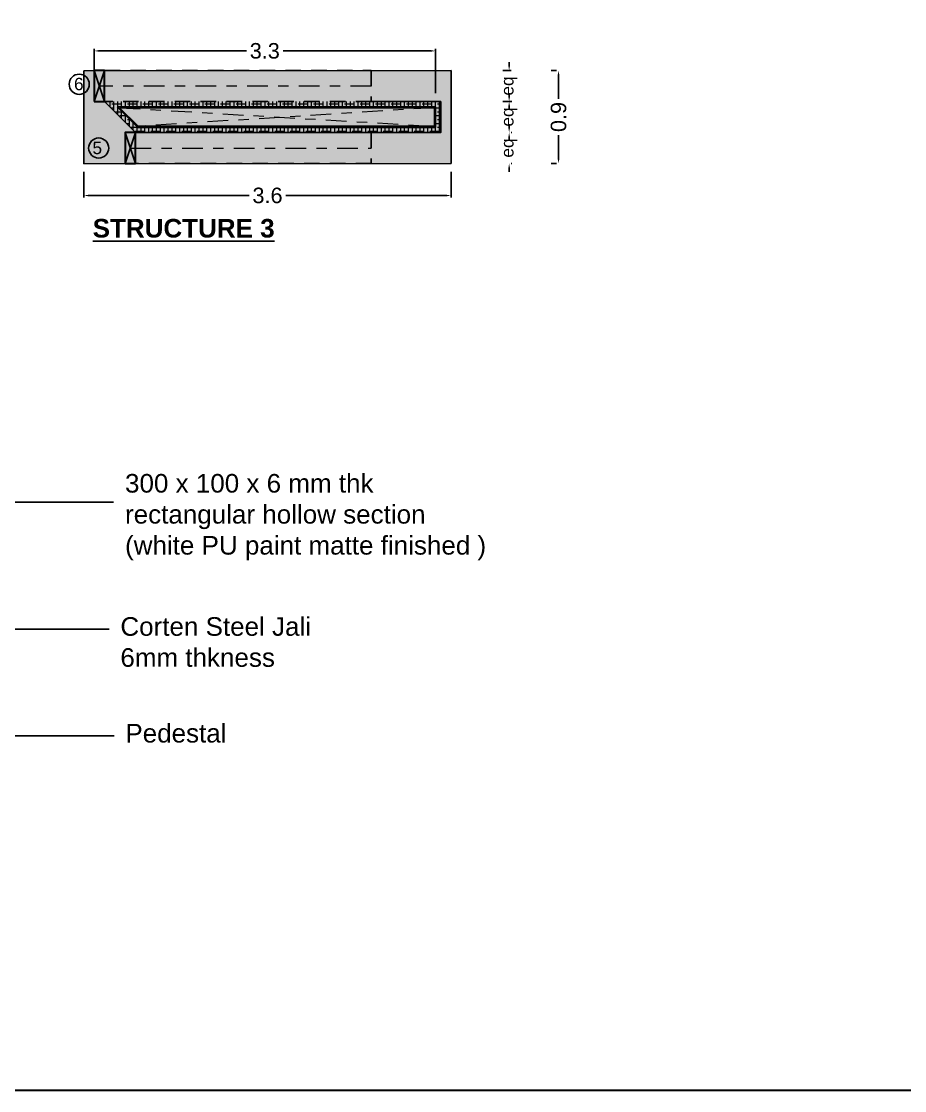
# Model space of a CAD drawing. Header units: metres. Extents: x 6 to 601, y -20 to 118.
# Drawn here: x 57.9 to 66.44, y 3.18 to 13.53 of the extents above; entities that cross this region are included whole.
import ezdxf

# ---------------------------------------------------------------- set-up
doc = ezdxf.new("R2010")
doc.units = ezdxf.units.M
doc.header["$MEASUREMENT"] = 0
for name, pattern in [('ACAD_ISO02W100', [15, 12, -3]), ('DASHDOT', [1, 0.5, -0.25, 0, -0.25]), ('DASHED', [0.75, 0.5, -0.25]), ('HIDDEN', [0.375, 0.25, -0.125])]:
    doc.linetypes.add(name, pattern=pattern)
doc.layers.add('grid', color=8, linetype='ACAD_ISO02W100', lineweight=0)
doc.layers.add('PEDESTAL', color=240, linetype='HIDDEN')
doc.layers.add('ProfileEdges', color=7, linetype='Continuous')
doc.styles.add('AR', font='arial.ttf')
doc.styles.get("Standard").update_dxf_attribs({"font": 'arial.ttf'})
doc.dimstyles.get("Standard").update_dxf_attribs({"dimtxt": 0.18, "dimasz": 0.18, "dimexe": 0.18, "dimexo": 0.0625, "dimgap": 0.09, "dimtad": 0, "dimdec": 4, "dimzin": 0, "dimdsep": 46, "dimtxsty": 'Standard', "dimcen": 0.09, "dimadec": 0, "dimazin": 0, "dimtfac": 1, "dimtdec": 4, "dimtofl": 0, "dimtmove": 0, "dimatfit": 3, "dimfxl": 1, "dimtolj": 1, "dimtzin": 0, "dimarcsym": 0})

# ---------------------------------------------------------------- blocks, each defined once
blk = doc.blocks.new('*D53')
at = {"color": 0, "lineweight": -2, "transparency": 16777216}
for p, q in [((62.55266887210408, 13.05715656822054), (62.63416975125055, 13.05715656822054)), ((62.61416975125054, 13.09715656822054), (62.61416975125054, 13.13715656822054)), ((62.55266778724243, 12.75715667001555), (62.63416975125055, 12.75715667001555)), ((62.61416975125054, 12.71715667001556), (62.61416975125054, 12.67715667001555))]:
    blk.add_line(p, q, dxfattribs=at)
at = {"color": 0, "transparency": 16777216}
for points in [[(62.60750308458388, 13.09715656822054), (62.62083641791721, 13.09715656822054), (62.61416975125054, 13.05715656822054)], [(62.60750308458388, 12.71715667001556), (62.62083641791721, 12.71715667001556), (62.61416975125054, 12.75715667001555)]]:
    blk.add_solid(points, dxfattribs=at)
at = {"layer": 'Defpoints', "color": 0, "transparency": 16777216}
for p in [(62.05266887210408, 13.05715656822054), (62.05266778724243, 12.75715667001555), (62.61416975125054, 12.75715667001555)]:
    blk.add_point(p, dxfattribs=at)
at = {"color": 0, "transparency": 16777216, "insert": (62.61416975125053, 12.90715661911804), "char_height": 0.12, "attachment_point": 5, "rotation": 90}
blk.add_mtext('\\A1;eq', dxfattribs=at)
blk = doc.blocks.new('*D54')
at = {"color": 0, "lineweight": -2, "transparency": 16777216}
for p, q in [((62.61416975125054, 12.79715635696202), (62.61416975125054, 12.83715635696202)), ((62.63923762864241, 12.75715635696202), (62.63416975125055, 12.75715635696202)), ((62.63923762864241, 12.45715656822018), (62.63416975125055, 12.45715656822018)), ((62.61416975125054, 12.41715656822018), (62.61416975125054, 12.37715656822018))]:
    blk.add_line(p, q, dxfattribs=at)
at = {"color": 0, "transparency": 16777216}
for points in [[(62.60750308458388, 12.79715635696202), (62.62083641791721, 12.79715635696202), (62.61416975125054, 12.75715635696202)], [(62.60750308458388, 12.41715656822018), (62.62083641791721, 12.41715656822018), (62.61416975125054, 12.45715656822018)]]:
    blk.add_solid(points, dxfattribs=at)
at = {"layer": 'Defpoints', "color": 0, "transparency": 16777216}
for p in [(62.13923762864241, 12.75715635696202), (62.13923762864241, 12.45715656822018), (62.61416975125054, 12.45715656822018)]:
    blk.add_point(p, dxfattribs=at)
at = {"color": 0, "transparency": 16777216, "insert": (62.61416975125053, 12.60715646259109), "char_height": 0.12, "attachment_point": 5, "rotation": 90}
blk.add_mtext('\\A1;eq', dxfattribs=at)
blk = doc.blocks.new('*D55')
at = {"color": 0, "lineweight": -2, "transparency": 16777216}
for p, q in [((62.61416975125054, 12.49715656822018), (62.61416975125054, 12.53715656822018)), ((62.63923762864241, 12.45715656822018), (62.63416975125055, 12.45715656822018)), ((62.61416975125054, 12.11715656821909), (62.61416975125054, 12.07715656821909)), ((62.63923762864241, 12.15715656821909), (62.63416975125055, 12.15715656821909))]:
    blk.add_line(p, q, dxfattribs=at)
at = {"color": 0, "transparency": 16777216}
for points in [[(62.60750308458388, 12.49715656822018), (62.62083641791721, 12.49715656822018), (62.61416975125054, 12.45715656822018)], [(62.60750308458388, 12.11715656821909), (62.62083641791721, 12.11715656821909), (62.61416975125054, 12.15715656821909)]]:
    blk.add_solid(points, dxfattribs=at)
at = {"layer": 'Defpoints', "color": 0, "transparency": 16777216}
for p in [(62.13923762864241, 12.45715656822018), (62.13923762864241, 12.15715656821909), (62.61416975125054, 12.15715656821909)]:
    blk.add_point(p, dxfattribs=at)
at = {"color": 0, "transparency": 16777216, "insert": (62.61416975125053, 12.30715656821872), "char_height": 0.12, "attachment_point": 5, "rotation": 90}
blk.add_mtext('\\A1;eq', dxfattribs=at)
blk = doc.blocks.new('*D56')
at = {"color": 0, "lineweight": -2, "transparency": 16777216}
for p, q in [((63.02208698221712, 13.05715656822054), (63.07235008327989, 13.05715656822054)), ((63.09235008327989, 13.01715656822054), (63.09235008327989, 12.78385506753769)), ((63.09235008327989, 12.19715656821909), (63.09235008327989, 12.43045806890194)), ((63.02208698221712, 12.15715656821909), (63.07235008327989, 12.15715656821909))]:
    blk.add_line(p, q, dxfattribs=at)
at = {"color": 0, "transparency": 16777216}
for points in [[(63.08568341661322, 13.01715656822054), (63.09901674994656, 13.01715656822054), (63.09235008327989, 13.05715656822054)], [(63.08568341661322, 12.19715656821909), (63.09901674994656, 12.19715656821909), (63.09235008327989, 12.15715656821909)]]:
    blk.add_solid(points, dxfattribs=at)
at = {"layer": 'Defpoints', "color": 0, "transparency": 16777216}
for p in [(63.10208698221712, 13.05715656822054), (63.09235008327989, 12.15715656821909), (63.10208698221712, 12.15715656821909)]:
    blk.add_point(p, dxfattribs=at)
at = {"color": 0, "transparency": 16777216, "insert": (63.09235008327988, 12.60715656821979), "char_height": 0.15, "attachment_point": 5, "rotation": 90}
blk.add_mtext('\\A1;0.9', dxfattribs=at)
blk = doc.blocks.new('*D57')
at = {"color": 0, "lineweight": -2, "transparency": 16777216}
for p, q in [((58.59970003574154, 12.83715656822672), (58.59970002248992, 13.26684229886612)), ((58.63970002310673, 13.24684230009973), (60.07358274909193, 13.24684234432105)), ((61.86045319676882, 13.24684239942861), (60.42657047078361, 13.24684235520728)), ((61.90045320940364, 12.83715667002283), (61.90045319615201, 13.26684240066222))]:
    blk.add_line(p, q, dxfattribs=at)
at = {"color": 0, "transparency": 16777216}
for points in [[(58.63970002290112, 13.25350896676639), (58.63970002331232, 13.24017563343306), (58.59970002310673, 13.24684229886612)], [(61.86045319656322, 13.25350906609528), (61.86045319697442, 13.24017573276194), (61.90045319676882, 13.24684240066222)]]:
    blk.add_solid(points, dxfattribs=at)
at = {"layer": 'Defpoints', "color": 0, "transparency": 16777216}
for p in [(58.59970002310673, 13.24684229886612), (58.59970003820876, 12.75715656822672), (61.90045321187085, 12.75715667002282)]:
    blk.add_point(p, dxfattribs=at)
at = {"color": 0, "transparency": 16777216, "insert": (60.25007660993777, 13.24684234976417), "char_height": 0.15, "attachment_point": 5, "rotation": 1.7670170494928185e-06}
blk.add_mtext('\\A1;3.3', dxfattribs=at)
blk = doc.blocks.new('*D85')
at = {"color": 0, "lineweight": -2, "transparency": 16777216}
for p, q in [((58.4997000382084, 12.07545252245306), (58.4997000382084, 11.82736445134899)), ((62.05266777854763, 12.07545252245306), (62.05266777854763, 11.82736445134899)), ((58.5397000382084, 11.84736445134899), (60.09974120715019, 11.84736445134899)), ((62.01266777854763, 11.84736445134899), (60.45262660960584, 11.84736445134899))]:
    blk.add_line(p, q, dxfattribs=at)
at = {"color": 0, "transparency": 16777216}
for points in [[(58.5397000382084, 11.85403111801566), (58.5397000382084, 11.84069778468233), (58.4997000382084, 11.84736445134899)], [(62.01266777854763, 11.85403111801566), (62.01266777854763, 11.84069778468233), (62.05266777854763, 11.84736445134899)]]:
    blk.add_solid(points, dxfattribs=at)
at = {"layer": 'Defpoints', "color": 0, "transparency": 16777216}
for p in [(58.4997000382084, 12.15545252245306), (62.05266777854763, 12.15545252245306), (62.05266777854763, 11.84736445134899)]:
    blk.add_point(p, dxfattribs=at)
at = {"color": 0, "transparency": 16777216, "insert": (60.27618390837802, 11.84736445134899), "char_height": 0.15, "attachment_point": 5}
blk.add_mtext('\\A1;3.6', dxfattribs=at)

msp = doc.modelspace()

# ---------------------------------------------------------------- hatches: boundary and pattern name
at = {"true_color": 0xf27172, "transparency": 33554495}
h = msp.add_hatch(color=11, dxfattribs=at)
h.dxf.hatch_style = 1
h.paths.add_polyline_path([(62.05266777854763, 13.05715661912677), (58.4997000382084, 13.05545252245633), (58.4997000382084, 12.15545252245306), (62.05266777854763, 12.1571566191235)])
h.paths.add_polyline_path([(54.77916692820895, 13.05715656822781), (54.77916692820895, 13.05767078266406), (54.27403958162956, 13.05715656822781)])
edge = h.paths.add_edge_path()
edge.add_arc((48.44363191271278, 12.30715656822598), 0.2171595883800568, 85.1178901009163, 223.6884178219695)
edge.add_line((48.2866023396154, 12.15715656823181), (48.60066148581024, 12.15715656823181))
edge.add_arc((48.44363191271282, 12.30715656822599), 0.2171595883800896, 316.3115821780278, 435.246582658368)
edge.add_line((48.49893369229552, 12.51715656822694), (50.44299911227267, 12.51715656822694))
edge.add_line((50.44299911227267, 12.51715656822694), (50.44299911227267, 12.6971566394825))
edge.add_line((50.44299911227267, 12.6971566394825), (48.28848915130607, 12.6971558276166))
edge.add_line((48.28848915130607, 12.6971558276166), (48.46211345732759, 12.52352828387769))
at = {"lineweight": 0, "true_color": 0xc7c8ca, "transparency": 33554559}
h = msp.add_hatch(color=9, dxfattribs=at)
h.dxf.hatch_style = 1
h.paths.add_polyline_path([(61.27960583575646, 12.90715656822636), (61.27960583575646, 13.05715656822781), (58.69970003820913, 13.05715656822781), (58.69970003820913, 12.90715656822636)])
h.paths.add_polyline_path([(61.27960583575646, 12.75715656822672), (61.27960583575646, 12.90715656822636), (58.69970003820913, 12.90715656822636), (58.69970003820913, 12.75715656822672)])
at = {"lineweight": 0, "true_color": 0x636466, "transparency": 33554559}
h = msp.add_hatch(dxfattribs=at)
h.set_pattern_fill('ANSI38', color=251, scale=0.3, angle=45)
h.set_pattern_definition([(90, (-10387.20981942355, -10908.3576970645), (-0.03750000000000001, 0), []), (180, (-10387.20981942355, -10908.3576970645), (-0.07500000000000001, -0.03749999999999999), [0.09375, -0.05624999999999999])])
h.paths.add_polyline_path([(61.95266777854727, 12.75715667002282), (61.27960583575646, 12.75715640492149), (58.69970003820913, 12.75715656822672), (58.99969444396288, 12.45715656822745), (61.95266777854727, 12.45715656822745)])
h.paths.add_polyline_path([(61.90045321187085, 12.50715656822672), (59.02040539517134, 12.50715656822672), (58.82040987755158, 12.70715581532772), (61.90045321187085, 12.70715664457225)], flags=16)
h.paths.add_polyline_path([(61.89136195090964, 12.51715656822694), (59.02454758541194, 12.51715656822694), (58.84455168255613, 12.6971558276166), (61.89136195090964, 12.6971566394825)], flags=0)
at = {"lineweight": 0, "true_color": 0xc7c8ca, "transparency": 33554559}
h = msp.add_hatch(color=9, dxfattribs=at)
h.dxf.hatch_style = 1
edge = h.paths.add_edge_path()
edge.add_line((59.15672401705365, 12.45715656822745), (61.27960583575646, 12.45715656822745))
edge.add_line((61.27960583575646, 12.45715656822745), (61.27960583575646, 12.30715656822599))
edge.add_line((61.27960583575646, 12.30715656822599), (59.2168540323421, 12.30715656822599))
edge.add_arc((58.99969444396288, 12.30715656822599), 0.2171595883800705, 359.9999999999831, 403.6884178243488)
edge = h.paths.add_edge_path()
edge.add_line((59.2168540323421, 12.30715656822599), (61.27960583575646, 12.30715656822599))
edge.add_line((61.27960583575646, 12.30715656822599), (61.27960583575646, 12.15715656822636))
edge.add_line((61.27960583575646, 12.15715656822454), (59.15672401705365, 12.15715656822454))
edge.add_arc((58.99969444396288, 12.30715656822599), 0.2171595883800703, 316.3115821757822, 360.0000000000066)
edge = h.paths.add_edge_path()
edge.add_line((58.99969444396288, 12.45715656822745), (59.15672401705365, 12.45715656822745))
edge.add_arc((58.99969444396288, 12.30715656822599), 0.2171595883800727, 359.9999999999831, 403.68841782434873, ccw=False)
edge.add_line((59.2168540323421, 12.30715656822599), (58.99969444396288, 12.30715656822599))
edge.add_line((58.99969444396288, 12.30715656822599), (58.99969444396288, 12.45715656822745))
edge = h.paths.add_edge_path()
edge.add_line((58.99969444396288, 12.30715656822599), (59.2168540323421, 12.30715656822599))
edge.add_arc((58.99969444396288, 12.30715656822599), 0.2171595883800705, 316.31158217578223, 360.00000000000654, ccw=False)
edge.add_line((59.15672401705365, 12.15715656822636), (58.99969444396288, 12.15715656822636))
edge.add_line((58.99969444396288, 12.15715656822636), (58.99969444396288, 12.30715656822599))

# ---------------------------------------------------------------- linework, layer by layer
for p, q in [((58.59970003820877, 12.75715656822672), (58.69970003820913, 13.05715656822599)), ((58.69970003820913, 12.75715656822672), (58.59970003820877, 13.05715656822599)), ((58.89969444396252, 12.15715656822636), (58.99969444396288, 12.45715656822563)), ((58.99969444396288, 12.15715656822636), (58.89969444396252, 12.45715656822563))]:
    msp.add_line(p, q)
at = {"color": 252, "linetype": 'DASHDOT', "lineweight": 20, "ltscale": 0.4, "true_color": 0x939598}
for p, q in [((61.27960583575646, 12.90715656822636), (58.64970003820986, 12.90715656822636)), ((58.84455168255613, 12.6971558276166), (61.89136195090964, 12.51715656822694)), ((61.89136195090964, 12.6971566394825), (59.02454758541194, 12.51715656822694)), ((58.94969444396179, 12.30715656822599), (61.27960583575646, 12.30715656822599))]:
    msp.add_line(p, q, dxfattribs=at)
at = {"lineweight": 30}
for points in [[(58.59970003820877, 12.75715656822672), (58.69970003820913, 12.75715656822672), (58.69970003820913, 13.05715656822599), (58.59970003820877, 13.05715656822599), (58.59970003820877, 12.75715656822672)], [(58.89969444396252, 12.15715656822636), (58.99969444396288, 12.15715656822636), (58.99969444396288, 12.45715656822563), (58.89969444396252, 12.45715656822563), (58.89969444396252, 12.15715656822636)]]:
    msp.add_lwpolyline(points, dxfattribs=at)
at = {"linetype": 'DASHED', "ltscale": 0.3}
for points in [[(58.69970003820913, 13.05715656822781), (61.27960583575646, 13.05715656822781), (61.27960583575646, 12.75715656822672), (58.69970003820913, 12.75715656822672)], [(58.99969444396288, 12.45715656822745), (61.27960583575646, 12.45715656822563), (61.27960583575646, 12.15715656822454), (58.99969444396288, 12.15715656822636)]]:
    msp.add_lwpolyline(points, dxfattribs=at)
msp.add_lwpolyline([(61.27960583575646, 12.75715640492149), (61.95266777854727, 12.75715667002282), (61.95266777854727, 12.45715656822745), (58.99969444396288, 12.45715656822745), (58.69970003820913, 12.75715656822672)])
for points in [[(58.82040987755158, 12.70715581532772), (61.90045321187085, 12.70715664457225), (61.90045321187085, 12.50715656822672), (59.02040539517134, 12.50715656822672)], [(58.84455168255613, 12.6971558276166), (61.89136195090964, 12.6971566394825), (61.89136195090964, 12.51715656822694), (59.02454758541194, 12.51715656822694)]]:
    msp.add_lwpolyline(points, close=True)
for centre in [(58.45485159532859, 12.92393244671462), (58.64305022314534, 12.30682751500194)]:
    msp.add_circle(centre, 0.09742578797283351)
at = {"layer": 'Defpoints', "color": 1, "lineweight": 30}
msp.add_lwpolyline([(46.43625124588857, 24.06295960971352), (77.49952582693209, 24.06295960971352), (77.49952582693209, 3.184333511961313), (46.43625124588857, 3.184333511961313)], close=True, dxfattribs=at)
at = {"layer": 'PEDESTAL', "linetype": 'Continuous', "ltscale": 0.5}
msp.add_lwpolyline([(58.4997000382084, 13.05545252245633), (62.05266777854763, 13.05715661912677), (62.05266777854763, 12.1571566191235), (58.4997000382084, 12.15545252245306)], close=True, dxfattribs=at)

# ---------------------------------------------------------------- texts
at = {"layer": 'ProfileEdges', "style": 'AR'}
for s, width, insert, char_height, attachment_point in [('6', 2.826833377745672, (58.4971881775075, 12.98664745421979), 0.12, 3), ('5', 2.826833377745672, (58.67591309668046, 12.36796429460469), 0.12, 3), ('{\\fArial|b1|i0|c0|p34;\\LSTRUCTURE 3}', 8.967783655600329, (58.58498492307831, 11.62070706661711), 0.18, 1), ('300 x 100 x 6 mm thk rectangular hollow section   (white PU paint matte finished )', 3.586896527584486, (58.89799639481339, 9.152153862256682), 0.18, 1), ('Corten Steel Jali\\P6mm thkness', 2.764322786391403, (58.85286833858868, 7.76629206545681), 0.18, 1), ('Pedestal ', 2.764322786391403, (58.90117387507075, 6.733402075619097), 0.18, 1)]:
    msp.add_mtext_dynamic_manual_height_columns(s, width=width, gutter_width=1, heights=[0], dxfattribs=dict(at, insert=insert, char_height=char_height, attachment_point=attachment_point))

# ---------------------------------------------------------------- dimensions: what is measured, and where the dimension line sits
dim = msp.add_aligned_dim(p1=(61.90045321187085, 12.75715667002282), p2=(58.59970003820877, 12.75715656822672), distance=-0.4896857306394014, dimstyle='Standard', override={"dimtxt": 0.15, "dimasz": 0.04, "dimexe": 0.02, "dimexo": 0.08, "dimgap": 0.04, "dimdec": 1, "dimtdec": 1})
dim.commit()
dim.dimension.update_dxf_attribs({"geometry": '*D57', "text_midpoint": (60.25007660993777, 13.24684234976417)})
for base, p1, p2, picture, middle in [((62.61416975125054, 12.75715667001555), (62.05266887210405, 13.05715656822053), (62.0526677872424, 12.75715667001555), '*D53', (62.61416975125053, 12.90715661911804)), ((62.61416975125054, 12.45715656822018), (62.13923762864238, 12.75715635696201), (62.13923762864238, 12.45715656822017), '*D54', (62.61416975125053, 12.60715646259109)), ((62.61416975125054, 12.15715656821909), (62.13923762864238, 12.45715656822017), (62.13923762864238, 12.15715656821908), '*D55', (62.61416975125053, 12.30715656821872))]:
    dim = msp.add_linear_dim(base=base, p1=p1, p2=p2, angle=90, text='eq', dimstyle='Standard', override={"dimtxt": 0.12, "dimasz": 0.04, "dimexe": 0.02, "dimexo": 0.5, "dimgap": 0.04, "dimdec": 1, "dimtdec": 1})
    dim.commit()
    dim.dimension.update_dxf_attribs({"geometry": picture, "text_midpoint": middle, "dimtype": 160})
dim = msp.add_linear_dim(base=(63.09235008327989, 12.15715656821909), p1=(63.10208698221709, 13.05715656822053), p2=(63.10208698221709, 12.15715656821908), angle=90, dimstyle='Standard', override={"dimtxt": 0.15, "dimasz": 0.04, "dimexe": 0.02, "dimexo": 0.08, "dimgap": 0.04, "dimdec": 1, "dimtdec": 1})
dim.commit()
dim.dimension.update_dxf_attribs({"geometry": '*D56', "text_midpoint": (63.09235008327988, 12.60715656821979)})
dim = msp.add_linear_dim(base=(62.05266777854763, 11.84736445134899), p1=(58.4997000382084, 12.15545252245306), p2=(62.05266777854763, 12.15545252245306), dimstyle='Standard', override={"dimtxt": 0.15, "dimasz": 0.04, "dimexe": 0.02, "dimexo": 0.08, "dimgap": 0.04, "dimdec": 1, "dimtdec": 1})
dim.commit()
dim.dimension.update_dxf_attribs({"geometry": '*D85', "text_midpoint": (60.27618390837802, 11.84736445134899)})

# ---------------------------------------------------------------- leaders
at = {"layer": 'grid'}
for points, override in [([(52.01046928326855, 8.35654685763825), (54.12607954664441, 8.878284681794185), (58.78508856169196, 8.878284681794185)], {"dimtxt": 0.1, "dimasz": 0.1, "dimdec": 1, "dimtdec": 1}), ([(54.83491304847144, 7.650587722668433), (58.74311359869739, 7.650587722668433)], {"dimtxt": 0.1, "dimasz": 0.1, "dimgap": 0.09, "dimtad": 0, "dimdec": 1, "dimtdec": 1}), ([(56.9834192081928, 6.61769773283072), (58.79141913517947, 6.61769773283072)], {"dimtxt": 0.1, "dimasz": 0.1, "dimgap": 0.09, "dimtad": 0, "dimdec": 1, "dimtdec": 1})]:
    msp.add_leader(points, dimstyle='Standard', override=override, dxfattribs=at)

doc.saveas('drawing.dxf')
